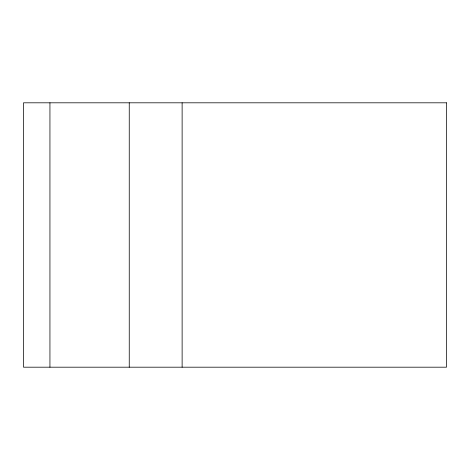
<?xml version="1.0" encoding="UTF-8"?>
<svg xmlns="http://www.w3.org/2000/svg" width="470" height="470" viewBox="0 0 470 470"><rect width="100%" height="100%" fill="white"/><g stroke="black" fill="none" stroke-linecap="round" stroke-linejoin="round"><path stroke-width="0.7" d="M182.125 102.812L182.125 367.188M129.25 102.812L129.25 367.188M49.938 102.812L49.938 367.188M446.5 102.812L23.5 102.812L23.5 367.188L446.5 367.188L446.5 102.812"/></g></svg>
